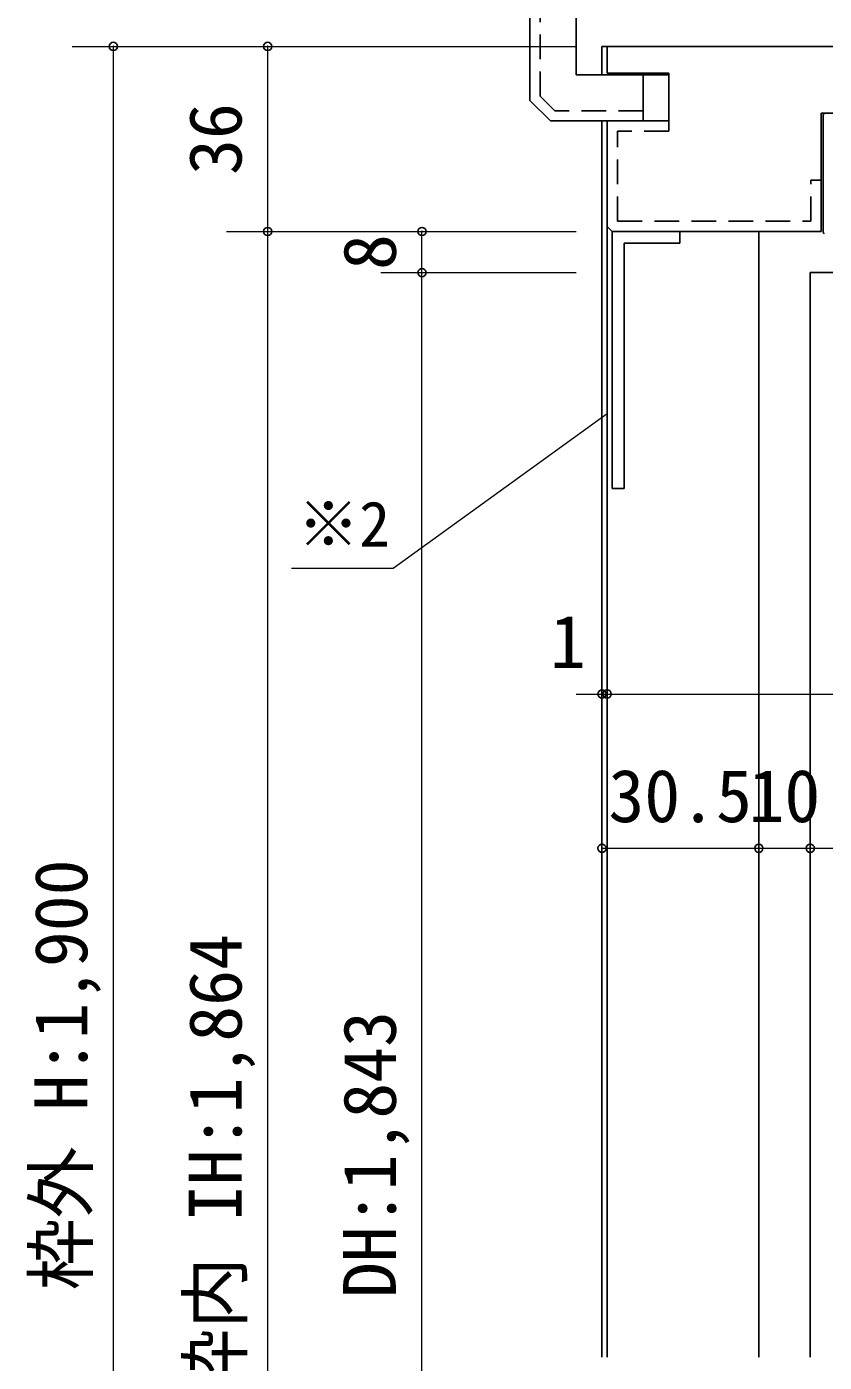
# Model space of a CAD drawing. Units: millimetres at full size. Extents: x -800 to 800, y -560 to 560.
# Drawn here: x -586.2 to -431.2, y 165 to 424.8 of the extents above; entities that cross this region are included whole.
import ezdxf
from ezdxf.enums import TextEntityAlignment as Align

# ---------------------------------------------------------------- set-up
doc = ezdxf.new("R2010")
doc.units = ezdxf.units.MM
doc.header["$LTSCALE"] = 4
doc.header["$PDMODE"] = 32
doc.header["$PDSIZE"] = 1.6
doc.linetypes.add('DASHED1', pattern=[1.8, 1.2, -0.6])
doc.layers.add('2-0', color=7, linetype='Continuous', lineweight=25)
doc.styles.add('ＭＳ ゴシック', font='')
doc.styles.get('ＭＳ ゴシック').set_extended_font_data('MS Gothic')

msp = doc.modelspace()

# ---------------------------------------------------------------- linework, layer by layer
at = {"layer": '2-0'}
for p, q in [((-488.37, 410.501), (-488.37, 430.501)), ((-474.373, 415.502), (-474.373, 421)), ((-474.373, 421), (-404.665, 421)), ((-473.376, 415.802), (-473.376, 421)), ((-473.376, 415.802), (-461.378, 415.802)), ((-461.378, 415.802), (-461.378, 415.502)), ((-461.378, 415.802), (-461.378, 406.5)), ((-461.378, 415.802), (-461.378, 406.5)), ((-479.374, 415.502), (-461.378, 415.502)), ((-484.375, 406.5), (-488.37, 410.501)), ((-431.778, 408), (-402.983, 408)), ((-431.778, 385.003), (-431.778, 408)), ((-461.378, 406.5), (-484.375, 406.5)), ((-474.373, 166), (-474.373, 406.5)), ((-473.376, 386), (-473.376, 406.5)), ((-461.378, 406.5), (-473.376, 406.5)), ((-431.375, 407.502), (-431.375, 385.003)), ((-473.376, 386), (-472.374, 385.003)), ((-473.376, 386), (-473.376, 166)), ((-472.374, 385.003), (-431.778, 385.003)), ((-472.374, 385.003), (-471.372, 385.003)), ((-472.374, 335.006), (-472.374, 385.003)), ((-459.226, 382.704), (-459.226, 385.003)), ((-443.878, 385.003), (-443.878, 166)), ((-470.075, 382.704), (-459.226, 382.704)), ((-470.075, 335.006), (-470.075, 382.704)), ((-433.88, 377.003), (-400.88, 377.003)), ((-433.88, 166), (-433.88, 377.003)), ((-470.075, 335.006), (-472.374, 335.006))]:
    msp.add_line(p, q, dxfattribs=at)
at = {"layer": '2-0', "linetype": 'DASHED1'}
for p, q in [((-486.37, 411.329), (-486.37, 428.501)), ((-483.542, 408.501), (-486.37, 411.329)), ((-466.37, 408.501), (-483.542, 408.501)), ((-471.376, 387.003), (-471.376, 404.5)), ((-433.778, 387.003), (-433.778, 395.003)), ((-431.778, 395.003), (-433.778, 395.003)), ((-471.376, 387.003), (-433.778, 387.003))]:
    msp.add_line(p, q, dxfattribs=at)
at = {"layer": '2-0', "color": 4, "lineweight": 9}
for p, q in [((-577.373, 421), (-539.373, 421)), ((-569.373, 21), (-569.373, 421)), ((-547.373, 421), (-479.373, 421)), ((-539.373, 385.003), (-539.373, 421)), ((-547.373, 385.003), (-479.373, 385.003)), ((-539.373, 21), (-539.373, 385.003)), ((-517.373, 385.003), (-479.373, 385.003)), ((-509.373, 377.003), (-509.373, 385.003)), ((-517.373, 377.003), (-479.373, 377.003)), ((-509.373, 34), (-509.373, 377.003)), ((-479.373, 295.003), (-355.387, 295.003)), ((-474.373, 295.003), (-473.376, 295.003)), ((-474.373, 265.003), (-443.878, 265.003)), ((-443.878, 265.003), (-433.88, 265.003)), ((-433.88, 265.003), (-400.88, 265.003))]:
    msp.add_line(p, q, dxfattribs=at)
at = {"layer": '2-0'}
msp.add_lwpolyline([(-488.37, 430.501), (-479.374, 430.501), (-479.374, 415.502)], dxfattribs=at)
msp.add_lwpolyline([(-479.37, 415.501), (-466.37, 415.501), (-466.37, 406.501), (-484.37, 406.501), (-488.37, 410.501), (-488.37, 430.501), (-479.37, 430.501)], close=True, dxfattribs=at)
at = {"layer": '2-0', "linetype": 'DASHED1'}
msp.add_lwpolyline([(-461.378, 406.5), (-461.378, 404.5), (-471.376, 404.5)], dxfattribs=at)
at = {"layer": '2-0', "color": 4, "lineweight": 9}
msp.add_lwpolyline([(-473.38, 349.549), (-514.977, 319.444), (-534.724, 319.444)], dxfattribs=at)
at = {"layer": '2-0'}
for centre, radius, start, end in [((-430.865, 407.502), 0.51, 171.72631, 180.01789), ((-430.874, 407.503), 0.501, 163.48271, 171.7162), ((-430.877, 407.504), 0.498, 155.33357, 163.47689), ((-430.877, 407.504), 0.497, 147.27341, 155.33154), ((-430.877, 407.504), 0.497, 139.26736, 147.27401), ((-430.878, 407.505), 0.496, 131.26341, 139.26912), ((-430.88, 407.507), 0.494, 123.20611, 131.26471), ((-430.857, 385.003), 0.518, 179.97965, 188.21445), ((-430.868, 385.001), 0.507, 188.22444, 196.42191), ((-430.873, 385), 0.501, 196.42793, 204.55475), ((-430.875, 384.999), 0.499, 204.55718, 212.6151), ((-430.877, 384.998), 0.498, 212.615, 220.63353), ((-430.878, 384.997), 0.496, 220.6323, 228.65747), ((-430.88, 384.995), 0.493, 228.65667, 236.73795)]:
    msp.add_arc(centre, radius, start, end, dxfattribs=at)
at = {"layer": '2-0', "color": 4}
for p in [(-569.373, 421), (-539.373, 421), (-539.373, 385.003), (-509.373, 385.003), (-509.373, 377.003), (-474.373, 295.003), (-473.376, 295.003), (-474.373, 265.003), (-443.878, 265.003), (-433.88, 265.003)]:
    msp.add_point(p, dxfattribs=at)

# ---------------------------------------------------------------- texts
at = {"layer": '2-0', "style": 'ＭＳ ゴシック'}
for s, p in [('36', (-541.373, 396.001)), ('8', (-511.373, 377.503)), ('枠外 H:1,900', (-571.373, 179)), ('枠内 IH:1,864', (-541.373, 157.501)), ('DH:1,843', (-511.373, 177.501))]:
    msp.add_text(s, height=10.26, rotation=90, dxfattribs=at).set_placement(p, align=Align.BOTTOM_LEFT)
for s, height, p in [('※2', 8.798, (-533.571, 321.065)), ('1', 10.26, (-484.472, 297.003)), ('30.5', 10.26, (-473.126, 267.003)), ('10', 10.26, (-445.879, 267.003))]:
    msp.add_text(s, height=height, dxfattribs=at).set_placement(p, align=Align.BOTTOM_LEFT)

doc.saveas('drawing.dxf')
